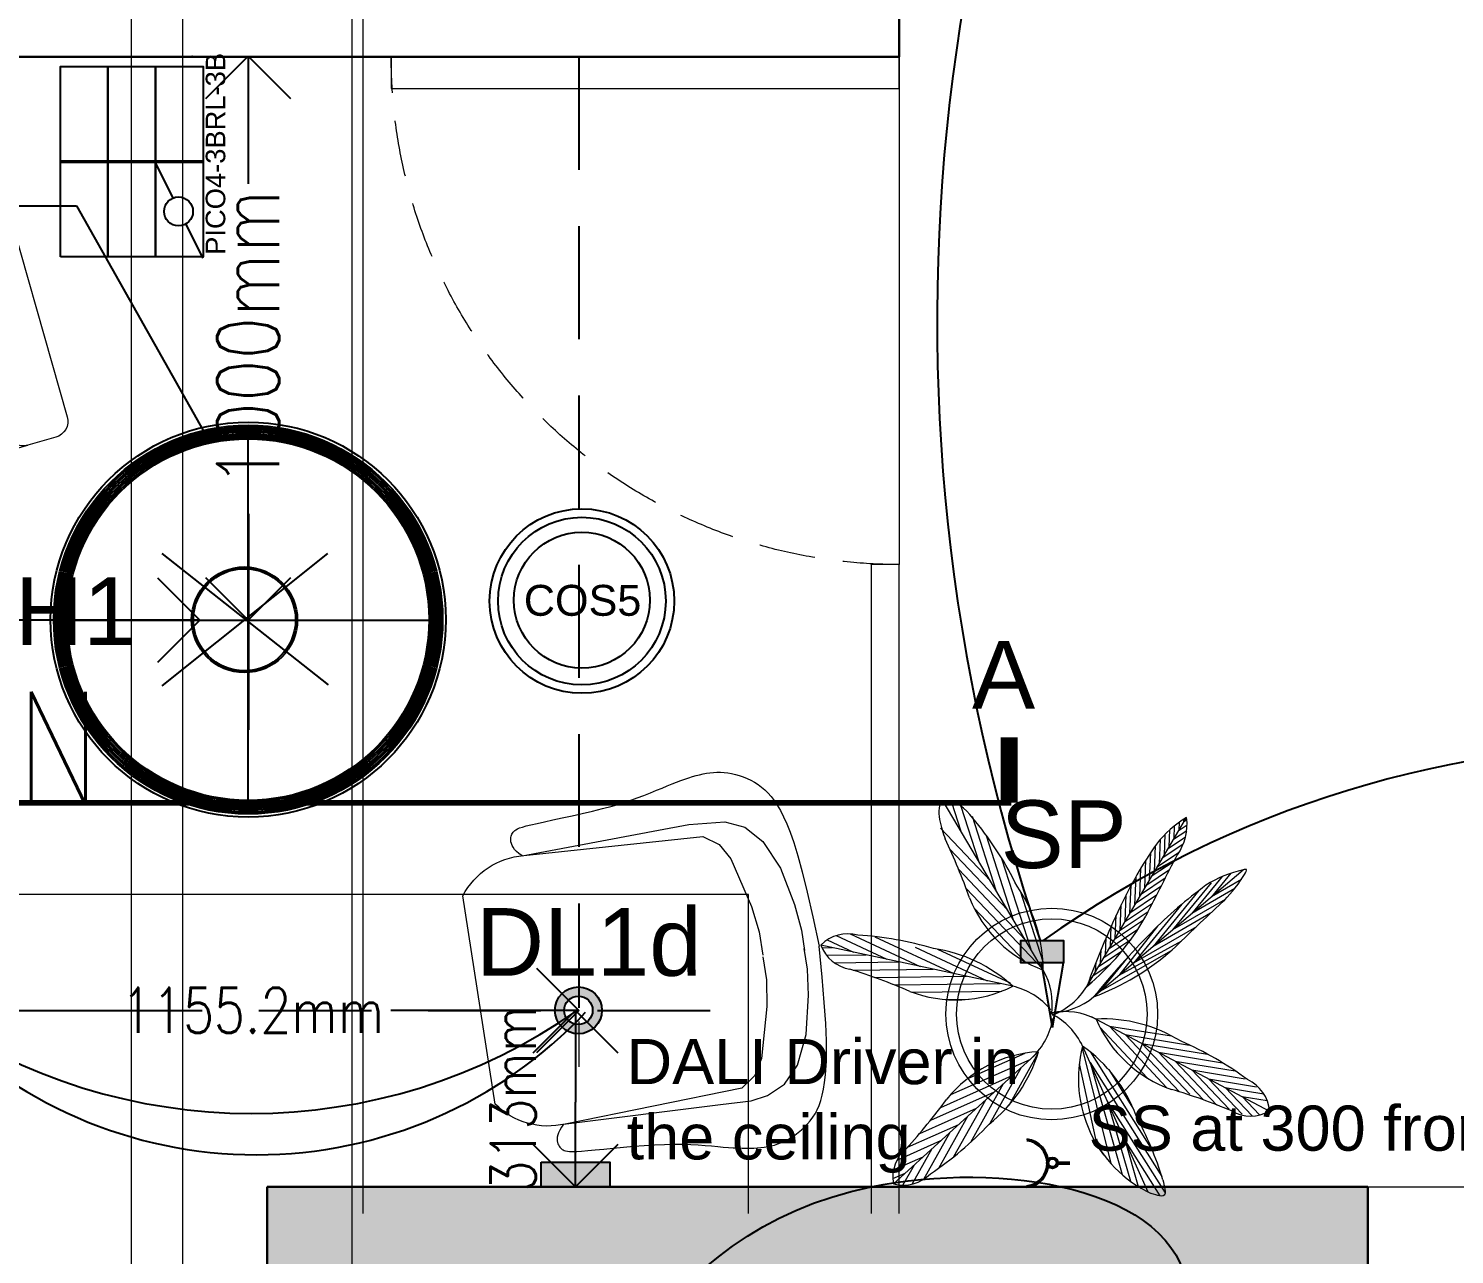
# Model space of a CAD drawing. Header units: millimetres. Extents: x 18660 to 770035, y -51195 to 133720.
# Drawn here: x 22500 to 25026, y 11853 to 14025 of the extents above; entities that cross this region are included whole.
import ezdxf
from ezdxf.lldxf.tags import DXFTag
from ezdxf.xclip import XClip

# ---------------------------------------------------------------- set-up
doc = ezdxf.new("R2010")
doc.units = ezdxf.units.MM
doc.header["$XCLIPFRAME"] = 2
doc.linetypes.add('221105_Lighting Intent_Indo Nissin Raheja$0$HIDDEN2', pattern=[0.1875, 0.125, -0.0625])
doc.linetypes.add('HIDDEN', pattern=[0.375, 0.25, -0.125])
for name, color, linetype, lineweight in [('221105_Lighting Intent_Indo Nissin Raheja$0$BNA - CIV - Masonry', 250, 'Continuous', 30), ('221105_Lighting Intent_Indo Nissin Raheja$0$BNA - FF - Furn Loose', 35, 'Continuous', 9), ('221105_Lighting Intent_Indo Nissin Raheja$0$BNA - HATCH - Masonry', 252, 'Continuous', 5), ('221105_Lighting Intent_Indo Nissin Raheja$0$BNA - LINE ELEV - Dark', 250, 'Continuous', 13), ('221105_Lighting Intent_Indo Nissin Raheja$0$BNA - LINE ELEV - Hidden', 252, '221105_Lighting Intent_Indo Nissin Raheja$0$DASHED', 13)]:
    doc.layers.add(name, color=color, linetype=linetype, lineweight=lineweight)
for name, color, linetype, lineweight, true_color in [('221105_Lighting Intent_Indo Nissin Raheja$0$BNA - DW - Glass', 7, 'Continuous', 9, 0x007070), ('221105_Lighting Intent_Indo Nissin Raheja$0$BNA - LDSC - New', 7, 'Continuous', 13, 0x678156), ('S+ DOWNLIGHT 1a', 7, 'Continuous', 25, 0x973ec1), ('S+ DOWNLIGHT 2', 7, 'Continuous', 25, 0x523aee), ('S+ SPIKE LIGHT', 7, 'Continuous', 25, 0xbe32c3)]:
    doc.layers.add(name, color=color, linetype=linetype, lineweight=lineweight, true_color=true_color)
for name, color, linetype in [('221105_Lighting Intent_Indo Nissin Raheja$0$WINDOW', 3, 'Continuous'), ('AR_Hatch', 252, 'Continuous'), ('DALI 1 CIRCUITS', 6, 'Continuous'), ('DALI 2 CIRCUITS', 4, 'Continuous'), ('DUMMY-TEXT', 4, 'Continuous'), ('SENSORS', 5, 'Continuous'), ('SWITCHING CIRCUITS', 3, 'Continuous')]:
    doc.layers.add(name, color=color, linetype=linetype)
doc.layers.add('S+ TEXT', color=7, linetype='Continuous', true_color=0x009494)
doc.styles.add('221105_Lighting Intent_Indo Nissin Raheja$0$SIMPLEX', font='simplex8.shx', dxfattribs={"width": 0.8})
doc.styles.add('DPA_25', font='arial.ttf', dxfattribs={"height": 62.5})
doc.styles.add('ROMANS-TITLE', font='ROMANS.shx', dxfattribs={"width": 0.8})
doc.styles.get("Standard").update_dxf_attribs({"font": 'arial.ttf'})
tags = doc.linetypes.add('221105_Lighting Intent_Indo Nissin Raheja$0$DASHED', pattern=[19.05, 12.7, -6.35]).pattern_tags.tags
tags[6:7] = [DXFTag(74, 4), DXFTag(75, 0), DXFTag(340, '0'), DXFTag(46, 1.0), DXFTag(50, 0.0), DXFTag(44, 0.0), DXFTag(45, 0.0)]
tags[4:5] = [DXFTag(74, 4), DXFTag(75, 0), DXFTag(340, '0'), DXFTag(46, 1.0), DXFTag(50, 0.0), DXFTag(44, 0.0), DXFTag(45, 0.0)]
doc.dimstyles.new('BNA-Design', dxfattribs={"dimtxt": 200, "dimasz": 150, "dimexe": 100, "dimexo": 100, "dimgap": 1, "dimtad": 0, "dimdec": 1, "dimzin": 12, "dimdsep": 46, "dimtxsty": 'ROMANS-TITLE', "dimblk": 'OPEN90', "dimcen": 0.025, "dimclrd": 256, "dimclre": 253, "dimclrt": 256, "dimazin": 2, "dimtfac": 1, "dimtdec": 1, "dimtmove": 2, "dimatfit": 3, "dimldrblk": 'OPEN90', "dimfxl": 1, "dimtolj": 1, "dimtzin": 0, "dimlwd": -1, "dimlwe": 0, "dimarcsym": 0})

# ---------------------------------------------------------------- blocks, each defined once
blk = doc.blocks.new('221105_Lighting Intent_Indo Nissin Raheja$0$door 900')
at = {"ltscale": 800}
blk.add_lwpolyline([(0, 0), (0, 900)], dxfattribs=at)
blk.add_lwpolyline([(-900, 0), (-900, 56.25), (0, 56.25), (0, 0)], close=True, dxfattribs=at)
at = {"linetype": '221105_Lighting Intent_Indo Nissin Raheja$0$HIDDEN2', "ltscale": 800}
blk.add_arc((0, 0), 900, 90, 180, dxfattribs=at)
blk = doc.blocks.new('221105_Lighting Intent_Indo Nissin Raheja$0$ch')
for p, q in [((1208006.66, 182199.85), (1208159.41, 182225.29)), ((1208169.31, 182218.22), (1208171.22, 182206.77)), ((1207999.59, 182189.95), (1208001.5, 182178.49)), ((1208185.36, 182121.9), (1208192.29, 182080.32)), ((1208026.81, 182078.92), (1208179.56, 182104.36)), ((1208015.63, 182093.63), (1208022.56, 182052.05)), ((1208029.63, 182061.95), (1208182.39, 182087.39)), ((1208194.76, 182065.47), (1208192.29, 182080.32)), ((1208025.04, 182037.2), (1208022.56, 182052.05)), ((1208034.94, 182030.12), (1208187.69, 182055.57))]:
    blk.add_line(p, q)
for points in [[(1208190.13, 182125.97), (1208177.06, 182204.47, 0.414214), (1208173.34, 182207.12), (1208169.1, 182206.41, 0.414214), (1208166.45, 182202.7), (1208179.52, 182124.2, 0.414214), (1208183.24, 182121.55), (1208187.48, 182122.26, 0.414214)], [(1208009.8, 182095.93), (1207996.73, 182174.43, -0.414214), (1207999.38, 182178.14), (1208003.62, 182178.85, -0.414214), (1208007.33, 182176.2), (1208020.41, 182097.7, -0.414214), (1208017.76, 182093.99), (1208013.51, 182093.28, -0.414214)]]:
    blk.add_lwpolyline(points, format="xyb", close=True)
for centre, start, end in [((1208160.83, 182216.8), 9.45722, 99.45722), ((1208008.08, 182191.36), 99.45722, 189.45722), ((1208180.97, 182095.88), 9.45722, 99.45722), ((1208183.8, 182078.9), 9.45722, 99.45722), ((1208028.22, 182070.43), 99.45722, 189.45722), ((1208031.05, 182053.46), 99.45722, 189.45722), ((1208186.27, 182064.05), 279.45722, 9.45722), ((1208033.52, 182038.61), 189.45722, 279.45722)]:
    blk.add_arc(centre, 8.6, start, end)
blk = doc.blocks.new('221105_Lighting Intent_Indo Nissin Raheja$0$wing')
for points in [[(151598.91, 33262.7), (151598.68, 33262.92), (151598.5, 33263.13), (151598.37, 33263.33), (151598.27, 33263.52), (151598.21, 33263.69), (151598.18, 33263.85), (151598.16, 33264), (151598.17, 33264.14), (151598.18, 33264.26), (151598.21, 33264.37), (151598.24, 33264.47), (151598.28, 33264.56), (151598.34, 33264.65), (151598.4, 33264.72), (151598.46, 33264.79), (151598.54, 33264.85), (151598.62, 33264.91), (151598.73, 33264.96), (151598.87, 33265.01), (151599.06, 33265.06), (151599.32, 33265.1), (151599.65, 33265.14), (151600.06, 33265.18), (151600.59, 33265.22), (151601.22, 33265.26), (151601.95, 33265.3), (151602.76, 33265.35), (151603.62, 33265.4), (151604.5, 33265.46), (151605.39, 33265.53), (151606.27, 33265.61), (151607.11, 33265.7), (151607.89, 33265.8), (151608.62, 33265.92), (151609.3, 33266.05), (151609.92, 33266.18), (151610.5, 33266.31), (151611.04, 33266.44), (151611.54, 33266.56), (151612, 33266.68), (151612.43, 33266.78), (151612.83, 33266.87), (151613.21, 33266.95), (151613.57, 33267.02), (151613.9, 33267.08), (151614.23, 33267.13), (151614.54, 33267.16), (151614.84, 33267.19), (151615.15, 33267.21), (151615.44, 33267.22), (151615.74, 33267.22), (151616.04, 33267.21), (151616.33, 33267.18), (151616.63, 33267.13), (151616.93, 33267.07), (151617.24, 33266.98), (151617.55, 33266.88), (151617.86, 33266.75), (151618.17, 33266.61), (151618.48, 33266.44), (151618.78, 33266.26), (151619.08, 33266.06), (151619.36, 33265.84), (151619.63, 33265.6), (151619.89, 33265.35), (151620.13, 33265.08), (151620.35, 33264.77), (151620.57, 33264.43), (151620.78, 33264.05), (151620.97, 33263.62), (151621.16, 33263.13), (151621.34, 33262.57), (151621.52, 33261.95), (151621.7, 33261.2), (151621.87, 33260.27), (151622.03, 33259.12), (151622.2, 33257.7), (151622.35, 33255.94), (151622.51, 33253.81), (151622.66, 33251.24)], [(151598.91, 33239.63), (151598.68, 33239.41), (151598.5, 33239.19), (151598.37, 33238.99), (151598.27, 33238.81), (151598.21, 33238.64), (151598.18, 33238.48), (151598.16, 33238.33), (151598.17, 33238.19), (151598.18, 33238.07), (151598.21, 33237.96), (151598.24, 33237.86), (151598.28, 33237.77), (151598.34, 33237.68), (151598.4, 33237.61), (151598.46, 33237.54), (151598.54, 33237.48), (151598.62, 33237.42), (151598.73, 33237.37), (151598.87, 33237.32), (151599.06, 33237.27), (151599.32, 33237.23), (151599.65, 33237.19), (151600.06, 33237.15), (151600.59, 33237.11), (151601.22, 33237.07), (151601.95, 33237.03), (151602.76, 33236.98), (151603.62, 33236.93), (151604.5, 33236.87), (151605.39, 33236.8), (151606.27, 33236.72), (151607.11, 33236.63), (151607.89, 33236.52), (151608.62, 33236.41), (151609.3, 33236.28), (151609.92, 33236.15), (151610.5, 33236.02), (151611.04, 33235.89), (151611.54, 33235.77), (151612, 33235.65), (151612.43, 33235.55), (151612.83, 33235.46), (151613.21, 33235.38), (151613.57, 33235.31), (151613.9, 33235.25), (151614.23, 33235.2), (151614.54, 33235.16), (151614.84, 33235.14), (151615.15, 33235.11), (151615.44, 33235.1), (151615.74, 33235.11), (151616.04, 33235.12), (151616.33, 33235.15), (151616.63, 33235.2), (151616.93, 33235.26), (151617.24, 33235.35), (151617.55, 33235.45), (151617.86, 33235.58), (151618.17, 33235.72), (151618.48, 33235.89), (151618.78, 33236.07), (151619.08, 33236.27), (151619.36, 33236.49), (151619.63, 33236.72), (151619.89, 33236.98), (151620.13, 33237.25), (151620.35, 33237.56), (151620.57, 33237.9), (151620.78, 33238.28), (151620.97, 33238.71), (151621.16, 33239.2), (151621.34, 33239.75), (151621.52, 33240.38), (151621.7, 33241.14), (151621.87, 33242.06), (151622.03, 33243.22), (151622.2, 33244.67), (151622.35, 33246.45), (151622.51, 33248.62), (151622.66, 33251.24)]]:
    blk.add_lwpolyline(points)
at = {"elevation": 0}
blk.add_lwpolyline([(151617.8, 33251.08), (151617.8, 33249.1), (151617.48, 33246.87), (151616.37, 33242.59), (151615.58, 33241.24), (151614.31, 33240.36), (151599.05, 33239.63, -0.261647), (151593.43, 33242.22), (151593.43, 33260.1, -0.261647), (151599.05, 33262.69), (151614.31, 33261.96), (151615.58, 33261.09), (151616.37, 33259.74), (151617.48, 33255.45), (151617.8, 33253.23), (151617.8, 33251.24)], format="xyb", dxfattribs=at)
for points in [[(151598.91, 33262.7), (151610.68, 33263.08), (151613.3, 33263.16), (151616.37, 33262.92), (151617.96, 33262.2), (151619.3, 33260.77), (151620.42, 33258.31), (151621.13, 33255.06), (151621.37, 33252.83), (151621.37, 33251.09)], [(151598.91, 33239.63), (151612.32, 33239.25), (151614.94, 33239.17), (151616.37, 33239.41), (151617.96, 33240.12), (151619.3, 33241.55), (151620.42, 33244.01), (151621.13, 33247.27), (151621.37, 33249.49), (151621.37, 33251.24)]]:
    blk.add_lwpolyline(points, dxfattribs=at)
blk = doc.blocks.new('221105_Lighting Intent_Indo Nissin Raheja$0$BNA Shrub 07')
h = blk.add_hatch()
h.set_pattern_fill('ANSI31', color=256, scale=19.79817, angle=117, style=0)
h.set_pattern_definition([(162, (-3336676.52, -3304496.03), (-7.64746381, -23.53647348), [])])
edge = h.paths.add_edge_path()
edge.add_ellipse((1075.3, 2276.1), major_axis=(1651.9, 1651.9), ratio=1, start_angle=174.39068, end_angle=184.01543)
edge.add_ellipse((2583.9, 3964), major_axis=(3252.6, 3252.6), ratio=1, start_angle=183.61969, end_angle=189.42542)
edge.add_line((-92.2, 222.7), (-825.3, 989.7))
edge.add_arc((-242.2, 1151.3), 605.1, 195.48916, 216.24822)
h = blk.add_hatch()
h.set_pattern_fill('ANSI31', color=256, scale=19.79817, angle=243, style=0)
h.set_pattern_definition([(288, (-3336676.52, -3304496.03), (23.53647348, 7.64746381), [])])
edge = h.paths.add_edge_path()
edge.add_arc((-865.5, 708), 284.6, 38.86281, 81.87161)
edge.add_line((-825.3, 989.7), (-92.2, 222.7))
edge.add_ellipse((-1345.9, -330.9), major_axis=(-969.1, 969.1), ratio=1, start_angle=248.8224, end_angle=269.63861)
edge.add_ellipse((12161.4, 14360.5), major_axis=(13143.9, 13143.9), ratio=1, start_angle=181.45754, end_angle=182.60836, ccw=False)
h = blk.add_hatch()
h.set_pattern_fill('ANSI31', color=256, scale=32.99695, angle=137, style=0)
h.set_pattern_definition([(182, (-3336676.52, -3304496.03), (1.4394712, -41.22106186), [])])
edge = h.paths.add_edge_path()
edge.add_arc((-457.8, -742.1), 792.3, 74.10844, 108.96645)
edge.add_ellipse((-390.1, -1775.6), major_axis=(1281.4, 1281.4), ratio=1, start_angle=55.33646, end_angle=68.48732)
edge.add_arc((-1071, -314.5), 205.1, 101.62494, 162.30226)
edge.add_line((-1266.4, -252.1), (-240.8, 19.9))
h = blk.add_hatch()
h.set_pattern_fill('ANSI31', color=256, scale=32.99695, angle=90, style=0)
h.set_pattern_definition([(135, (-3336925.184, -3304491.567), (-29.16545918, -29.16545918), [])])
edge = h.paths.add_edge_path()
edge.add_arc((475.2, -967.8), 205.1, 329.12478, 386.56505)
edge.add_ellipse((475.2, -967.8), major_axis=(-145.1, 145.1), ratio=1, start_angle=251.56505, end_angle=254.80209)
edge.add_arc((-1070.8, -1424), 1812.2, 17.93972, 31.09057)
edge.add_arc((-251.2, -790.9), 792.3, 22.46058, 57.31859)
edge.add_line((176.7, -124.1), (651.3, -1073.1))
h = blk.add_hatch()
h.set_pattern_fill('ANSI31', color=256, scale=32.99695, angle=30, style=0)
h.set_pattern_definition([(75, (-3336676.52, -3304496.03), (-39.84075815, 10.67529897), [])])
edge = h.paths.add_edge_path()
edge.add_arc((-710.9, -900.5), 199.8, 273.75736, 335.18799)
edge.add_ellipse((2144.7, -2723.7), major_axis=(2255.7, 2255.7), ratio=1, start_angle=95.76243, end_angle=101.96027, ccw=False)
edge.add_arc((-876.1, -293.8), 687.2, 323.16196, 371.06055)
edge.add_line((-201.6, -162), (-697.8, -1100))
for p, q in [((-27.5, 242.8), (-469.2, 1207.5)), ((-421.5, 1183.4), (-375.4, 1002.5)), ((-469.6, 1137.6), (-375.4, 1002.5)), ((-464.9, 1087.7), (-317.9, 876.9)), ((-383.8, 1135.5), (-317.9, 876.9)), ((-448.6, 1021.2), (-260.4, 751.3)), ((-341.7, 1070.1), (-260.4, 751.3)), ((-92.2, 222.7), (-825.3, 989.7)), ((-426.6, 946.5), (-202.9, 625.8)), ((-291.6, 973.8), (-202.9, 625.8)), ((70.3, 200.6), (824.6, 989.7)), ((567.3, 720.6), (678.8, 958.8)), ((637.9, 794.5), (727.2, 985.3)), ((708.5, 868.3), (766.7, 992.8)), ((708.5, 868.3), (830.2, 932.1)), ((-242.3, 880.1), (-145.4, 500.2)), ((426.2, 572.9), (565.2, 870.2)), ((496.7, 646.8), (620.4, 911)), ((637.9, 794.5), (824.6, 892.3)), ((-380.3, 836.9), (-145.4, 500.2)), ((-189.6, 781.5), (-101.4, 404.2)), ((355.6, 499.1), (503.7, 815.7)), ((496.7, 646.8), (755.2, 782.2)), ((567.3, 720.6), (800.3, 842.7)), ((-153.1, 713.1), (-46, 283.1)), ((285, 425.2), (437.4, 750.9)), ((426.2, 572.9), (716.9, 725.3)), ((-301.1, 678.5), (-101.4, 404.2)), ((214.4, 351.4), (363.7, 670.5)), ((355.6, 499.1), (665.2, 661.3)), ((147.9, 281.7), (289.2, 590.8)), ((214.4, 351.4), (591.8, 549.2)), ((285, 425.2), (620, 600.8)), ((-184, 478.6), (-46, 283.1)), ((147.9, 281.7), (550.5, 488.3)), ((138, 230.3), (472.4, 401.9)), ((255, 145.4), (855.2, 323)), ((309.2, 127.4), (1006.2, 333.6)), ((309.2, 127.4), (1006.2, 333.6)), ((538.4, 161.1), (1097.7, 326.7)), ((212.6, 113.1), (1067.1, 239.1)), ((372.7, 214.2), (608.2, 283.9)), ((767.5, 194.9), (1104.9, 294.8)), ((538.4, 161.1), (984.9, 163.4)), ((767.5, 194.9), (1023.9, 196.2)), ((222, 107.6), (865, 88.2)), ((309.2, 127.4), (939.1, 130.5)), ((-240.8, 19.9), (-1266.4, -252.1)), ((-246, 18.5), (-778.5, -261.2)), ((-14.1, -6), (10.5, 4.5)), ((300, 69.6), (747.9, 42.1)), ((-604.4, -76.5), (-1009.6, -289.4)), ((-425.2, -29), (-887.6, -271.9)), ((-312.1, -62.8), (-667.3, -249.3)), ((-783.6, -124.1), (-1130.4, -306.2)), ((651.3, -1073.1), (176.7, -124.1)), ((-201.6, -162), (-697.8, -1100)), ((-505.1, -499.2), (-222.6, -171.4)), ((213.6, -535.7), (164.9, -195.3)), ((270.9, -644.4), (204.3, -179.4)), ((-548.6, -612.9), (-267.7, -286.9)), ((322.6, -715), (262.7, -296.1)), ((-661.3, -806.7), (-354.2, -450.5)), ((374.4, -785.9), (321, -412.8)), ((427.1, -862.4), (379.4, -529.5)), ((-713.5, -930.5), (-440.8, -614.1)), ((480.6, -945.6), (437.8, -646.1)), ((532.8, -1019.1), (496.1, -762.8)), ((-725.2, -1007.3), (-527.3, -777.6)), ((579.1, -1051.6), (554.5, -879.5)), ((-715.9, -1059.6), (-613.8, -941.2)), ((623.2, -1068.1), (612.9, -996.2))]:
    blk.add_line(p, q)
for centre, major_axis, start_param, end_param in [((134.7, 1169.4), (-427.9, 427.9), 0.722305, 1.084618), ((16178.3, 9591.6), (13143.9, 13143.9), 2.833601, 2.853687), ((784.9, 788.5), (145.1, 145.1), 0.590761, 1.64978), ((-242.2, 1151.3), (-427.9, 427.9), 1.055735, 1.418049), ((-865.5, 708), (201.3, 201.3), 6.176071, 6.926716), ((1747.7, 1801), (-1651.9, 1651.9), 1.139465, 1.307448), ((631.2, 939.2), (141.3, 141.3), 4.681483, 5.75365), ((12161.4, 14360.5), (13143.9, 13143.9), 3.167031, 3.187117), ((1736.1, -512.9), (1281.4, 1281.4), 1.442743, 1.672268), ((1075.3, 2276.1), (1651.9, 1651.9), 3.043692, 3.211675), ((3263.2, -1194.2), (2255.7, 2255.7), 1.683492, 1.791664), ((-1393.4, 130), (969.1, 969.1), 5.580136, 5.943447), ((-1345.9, -330.9), (-969.1, 969.1), 4.34277, 4.706082), ((3725.6, 2902.2), (3252.6, 3252.6), 2.871338, 2.972667), ((863.5, 45), (-560.2, 560.2), -0.04915, 0.559237), ((2583.9, 3964), (3252.6, 3252.6), 3.204768, 3.306097), ((3.4, 904.2), (485.9, 485.9), 4.055389, 4.891377), ((1058.2, -1477.8), (-1281.4, 1281.4), -0.76731, -0.560197), ((-372.3, 92), (266.1, 266.1), 5.257307, 5.910023), ((712.6, -501.5), (-560.2, 560.2), -0.710819, -0.102432), ((561.9, 704.9), (-485.9, 485.9), 1.822924, 3.209168), ((-368.6, -32.7), (266.1, 266.1), 5.590737, 6.243453), ((367.9, -32.7), (-266.1, 266.1), 0.039732, 0.692448), ((273.8, -258.2), (266.1, 266.1), 0.948859, 1.601575), ((-390.1, -1775.6), (1281.4, 1281.4), 0.965804, 1.195329), ((-795.3, 425.8), (485.9, 485.9), 4.02988, 4.865868), ((-457.8, -742.1), (-560.2, 560.2), -1.062758, -0.454371), ((-150.6, -345.5), (266.1, 266.1), 0.374827, 1.027543), ((127.9, -343.7), (-266.1, 266.1), -0.371007, 0.281709), ((-136.6, -340.6), (266.1, 266.1), 5.97868, 6.631396), ((1844.4, -2953.6), (2255.7, 2255.7), 1.115152, 1.129995), ((847.9, -271.2), (-485.9, 485.9), 0.569559, 1.405547), ((-251.2, -790.9), (560.2, 560.2), 5.889798, 6.498185), ((210.9, -838.5), (560.2, 560.2), 1.333, 1.941388), ((-876.1, -293.8), (-485.9, 485.9), 3.284046, 4.120034), ((-530.2, -3441.9), (2255.7, 2255.7), 0.846407, 0.95458), ((1015.9, -1490.1), (-1281.4, 1281.4), 0.219969, 0.449495), ((-1070.8, -1424), (-1281.4, 1281.4), 4.240098, 4.469624), ((-2227.5, -2631.6), (2255.7, 2255.7), 6.051643, 6.159816), ((2144.7, -2723.7), (2255.7, 2255.7), 1.67137, 1.779542), ((-519.4, -998.7), (-145.1, 145.1), 0.242458, 1.301477), ((475.2, -967.8), (145.1, 145.1), 4.958913, 6.017932), ((-710.9, -900.5), (141.3, 141.3), 3.992569, 5.064736), ((668.9, -874), (141.3, 141.3), 2.76645, 3.838617)]:
    blk.add_ellipse(centre, major_axis=major_axis, ratio=1, start_param=start_param, end_param=end_param)
for points in [[(-331.6, 1050.7), (-442.4, 1207), (-466.1, 1224.2), (-469.2, 1207.5)], [(1025.4, 334.1), (1079.6, 330.5), (1103.3, 323.9), (1079.5, 252.9)], [(-1112.3, -113.6), (-1260.8, -226.5), (-1266.4, -252.1), (-1177.6, -297.8), (-1067.4, -297.3)]]:
    blk.add_spline(points, degree=3)
blk = doc.blocks.new('221105_Lighting Intent_Indo Nissin Raheja$0$zw$98E6')
at = {"layer": '221105_Lighting Intent_Indo Nissin Raheja$0$BNA - HATCH - Masonry', "ltscale": 20, "true_color": 0x969696}
h = blk.add_hatch(color=252, dxfattribs=at)
edge = h.paths.add_edge_path(flags=17)
edge.add_line((-9470, 3884.4), (-9470, 3887))
edge.add_line((-9470, 3887), (-9183.5, 3887))
h.paths.add_polyline_path([(-12540, 4037), (-10740.1, 4037), (-10740.1, 3905.4), (-10740.1, 3897.7), (-10740.1, 3267.9), (-10890, 3267.9), (-10890, 3890), (-11040, 3890), (-12540, 3890)])
edge = h.paths.add_edge_path(flags=17)
edge.add_line((-8691, 2540), (-8233.2, 2540))
edge.add_line((-8233.2, 2540), (-8233.2, 2539.8))
edge.add_line((-8233.2, 2539.8), (-7484.1, 2539.8))
edge.add_arc((-8233.2, 2502.3), 750, 2.866, 2.9267)
edge.add_line((-7484.1, 2540.6), (-7077.3, 2540))
edge.add_line((-7077.3, 2540), (-7051.6, 2540))
edge.add_line((-7051.6, 2540), (-7052.4, 2540))
edge.add_line((-7052.4, 2540), (-7041.5, 2480))
edge.add_line((-7041.5, 2480), (-8691, 2480))
edge.add_line((-8691, 2480), (-8691, 2540))
h.paths.add_polyline_path([(-9529.5, 4037), (-6620, 4037), (-6620, 2790), (-6620, 2477), (-7041.5, 2480), (-7052.4, 2540), (-6770, 2540), (-6770, 3887), (-7077.3, 3887), (-9529.5, 3887.1)])
h.paths.add_polyline_path([(-12540, 3680), (-12540, 4037), (-12690, 4037), (-12690, 3680)])
at = {"layer": '221105_Lighting Intent_Indo Nissin Raheja$0$BNA - CIV - Masonry', "color": 252, "true_color": 0x969696}
for p, q in [((-12690, 3680), (-12690, 4037)), ((-12690, 4037), (-10740.1, 4037)), ((-10740.1, 4037), (-10740.1, 3267.9))]:
    blk.add_line(p, q, dxfattribs=at)
blk.add_lwpolyline([(-14400, 6040), (-11570, 6040), (-11570, 6140), (-14400, 6140)], dxfattribs=at)
at = {"layer": '221105_Lighting Intent_Indo Nissin Raheja$0$BNA - DW - Glass', "color": 252, "linetype": 'Continuous', "true_color": 0x969696}
blk.add_lwpolyline([(-11570, 3990), (-11570, 5140), (-11620, 5140), (-11620, 3990)], dxfattribs=at)
at = {"layer": '221105_Lighting Intent_Indo Nissin Raheja$0$BNA - FF - Furn Loose', "color": 252, "ltscale": 50, "true_color": 0x969696}
blk.add_lwpolyline([(-11837, 3990), (-11837, 4555.2), (-13337, 4555.2), (-13337, 3680)], dxfattribs=at)
for radius in [187.5, 168.8]:
    blk.add_circle((-11299.7, 4343.5), radius, dxfattribs=at)
at = {"layer": '221105_Lighting Intent_Indo Nissin Raheja$0$BNA - LINE ELEV - Dark', "color": 252, "linetype": 'Continuous', "true_color": 0x969696}
blk.add_line((-10740.1, 4037), (-9540.2, 4037), dxfattribs=at)
at = {"layer": '221105_Lighting Intent_Indo Nissin Raheja$0$BNA - LINE ELEV - Hidden', "color": 252, "lineweight": 9, "ltscale": 20, "true_color": 0x969696}
for p, q in [((-12840, 8190), (-12840, 3680)), ((-12520, 8190), (-12520, 3990)), ((-12930.8, 7880), (-12930.8, 3680)), ((-12540, 7880), (-12540, 3680))]:
    blk.add_line(p, q, dxfattribs=at)
at = {"layer": '221105_Lighting Intent_Indo Nissin Raheja$0$BNA - DW - Glass', "color": 252, "linetype": 'Continuous', "true_color": 0x969696, "xscale": -1, "rotation": 180.0000000001096}
blk.add_blockref('221105_Lighting Intent_Indo Nissin Raheja$0$door 900', (-11570, 6040), dxfattribs=at)
at = {"layer": '221105_Lighting Intent_Indo Nissin Raheja$0$BNA - FF - Furn Loose', "color": 252, "ltscale": 50, "true_color": 0x969696}
for name, p, xscale, yscale, zscale, rotation in [('221105_Lighting Intent_Indo Nissin Raheja$0$ch', (-1224382.4, 4019786), -3.431879245281649, 3.431879245281649, 3.431879245281649, 115.3603005440645), ('221105_Lighting Intent_Indo Nissin Raheja$0$wing', (-3033450, -1165835.1, 0), 20.87569164946317, 20.87569164946317, 20.87569164946317, 8.801745840339105)]:
    blk.add_blockref(name, p, dxfattribs=dict(at, xscale=xscale, yscale=yscale, zscale=zscale, rotation=rotation))
at = {"layer": '221105_Lighting Intent_Indo Nissin Raheja$0$BNA - LDSC - New', "color": 252, "true_color": 0x969696, "xscale": 0.3277770996093751, "yscale": 0.3277770996093751, "zscale": 0.3277770996093751, "rotation": 285.7569904158991}
blk.add_blockref('221105_Lighting Intent_Indo Nissin Raheja$0$BNA Shrub 07', (-11299.7, 4343.5), dxfattribs=at)
at = {"layer": '221105_Lighting Intent_Indo Nissin Raheja$0$BNA - FF - Furn Loose', "color": 252, "ltscale": 50, "true_color": 0x969696, "insert": (-13601.3, 4714.4), "char_height": 200, "width": 1520.825, "attachment_point": 7, "style": '221105_Lighting Intent_Indo Nissin Raheja$0$SIMPLEX'}
blk.add_mtext('CABIN', dxfattribs=at)
blk = doc.blocks.new('221105_Lighting Intent_Indo Nissin Raheja', base_point=(179843, 23050))
at = {"layer": '221105_Lighting Intent_Indo Nissin Raheja$0$WINDOW', "color": 252, "ltscale": 800, "true_color": 0x969696}
blk.add_blockref('221105_Lighting Intent_Indo Nissin Raheja$0$zw$98E6', (207162.524, -10118.896), dxfattribs=at)
blk = doc.blocks.new('S+ SPIKE LIGHT')
at = {"layer": 'S+ SPIKE LIGHT', "transparency": 33554559}
h = blk.add_hatch(color=256, dxfattribs=at)
h.dxf.hatch_style = 1
h.paths.add_polyline_path([(27431.89, -2591.56), (27431.89, -2589.9), (27428.66, -2589.9), (27428.66, -2591.56)])
at = {"layer": 'S+ SPIKE LIGHT'}
blk.add_lwpolyline([(27431.89, -2591.56), (27428.66, -2591.56), (27428.66, -2589.9), (27431.89, -2589.9)], close=True, dxfattribs=at)
for points in [[(27431.06, -2596.44), (27430.22, -2591.56)], [(27431.06, -2596.44), (27431.89, -2591.56)]]:
    blk.add_lwpolyline(points, dxfattribs=at)
blk = doc.blocks.new('SINGLE SWITCH WALL SOCKET')
at = {"layer": 'S+ DOWNLIGHT 2', "color": 92, "true_color": 0x14bd17}
for points in [[(29516.71, -28537.11), (29516.71, -28538.91)], [(29516.91, -28537.11), (29516.91, -28538.91)]]:
    blk.add_lwpolyline(points, dxfattribs=at)
for radius in [0.75, 0.55]:
    blk.add_circle((29516.82, -28536.56), radius, dxfattribs=at)
for radius in [3.29, 3.09]:
    blk.add_arc((29516.77, -28532.74), radius, 186.0828, 353.9172, dxfattribs=at)
blk = doc.blocks.new('S+ DL 4')
at = {"layer": 'S+ DOWNLIGHT 1a', "true_color": 0x0ebcf1}
h = blk.add_hatch(color=140, dxfattribs=at)
h.dxf.hatch_style = 1
h.paths.add_polyline_path([(11893.9, -28544.6, 1), (11977, -28540.1, 1)])
h.paths.add_polyline_path([(11960.6, -28541, -1), (11910.3, -28543.7, -1)], flags=16)
at = {"layer": 'S+ DOWNLIGHT 1a', "color": 140, "true_color": 0x0ebcf1}
for radius in [41.6, 25.2]:
    blk.add_circle((11935.4, -28542.4, 0), radius, dxfattribs=at)
blk = doc.blocks.new('_Open90')
at = {"layer": 'DUMMY-TEXT', "color": 0, "lineweight": -2}
for p, q in [((-0.5, 0.5), (0, 0)), ((0, 0), (-1, 0)), ((0, 0), (-0.5, -0.5))]:
    blk.add_line(p, q, dxfattribs=at)
blk = doc.blocks.new('*D199')
at = {"ltscale": 800, "transparency": 16777216}
for p, q in [((21362.7, 12976.5), (21671.8, 12976.5)), ((22653.5, 12976.5), (22344.3, 12976.5))]:
    blk.add_line(p, q, dxfattribs=at)
at = {"layer": 'DEFPOINTS', "color": 0, "ltscale": 800, "transparency": 16777216}
for p in [(21212.7, 12976.5), (21212.7, 12976.5), (22803.5, 12976.5)]:
    blk.add_point(p, dxfattribs=at)
at = {"ltscale": 800, "transparency": 16777216, "xscale": 150, "yscale": 150, "zscale": 150}
for p, rotation in [((21212.7, 12976.5), 179.9999999999995), ((22803.5, 12976.5), 359.9999999999995)]:
    blk.add_blockref('_Open90', p, dxfattribs=dict(at, rotation=rotation))
at = {"ltscale": 800, "transparency": 16777216, "insert": (22008.1, 12976.5), "char_height": 110, "attachment_point": 5, "style": 'ROMANS-TITLE'}
blk.add_mtext('\\A1;1590.8mm', dxfattribs=at)
blk = doc.blocks.new('*D200')
at = {"color": 253, "lineweight": 0, "ltscale": 800, "transparency": 16777216}
for p, q in [((22790.9, 13976.5), (22789.3, 13976.5)), ((22790.9, 12976.5), (22789.3, 12976.5))]:
    blk.add_line(p, q, dxfattribs=at)
at = {"ltscale": 800, "transparency": 16777216}
for p, q in [((22889.3, 13826.5), (22889.3, 13749.8)), ((22889.3, 13126.5), (22889.3, 13203.1))]:
    blk.add_line(p, q, dxfattribs=at)
at = {"layer": 'DEFPOINTS', "color": 0, "ltscale": 800, "transparency": 16777216}
for p in [(22889.3, 13976.5), (22890.9, 13976.5), (22890.9, 12976.5)]:
    blk.add_point(p, dxfattribs=at)
at = {"ltscale": 800, "transparency": 16777216, "xscale": 150, "yscale": 150, "zscale": 150}
for p, rotation in [((22889.3, 13976.5), 90), ((22889.3, 12976.5), 270)]:
    blk.add_blockref('_Open90', p, dxfattribs=dict(at, rotation=rotation))
at = {"ltscale": 800, "transparency": 16777216, "insert": (22889.3, 13476.5), "char_height": 110, "attachment_point": 5, "rotation": 90, "style": 'ROMANS-TITLE'}
blk.add_mtext('\\A1;1000mm', dxfattribs=at)
blk = doc.blocks.new('*D202')
at = {"ltscale": 800, "transparency": 16777216}
for p, q in [((22469.7, 12285.2), (22652.5, 12285.2)), ((23324.8, 12285.2), (23142.1, 12285.2))]:
    blk.add_line(p, q, dxfattribs=at)
at = {"color": 253, "lineweight": 0, "ltscale": 800, "transparency": 16777216}
for p, q in [((22319.7, 12265.2), (22319.7, 12185.2)), ((23474.8, 12265.2), (23474.8, 12185.2))]:
    blk.add_line(p, q, dxfattribs=at)
at = {"layer": 'DEFPOINTS', "color": 0, "ltscale": 800, "transparency": 16777216}
for p in [(22319.7, 12365.2), (23474.8, 12365.2), (23474.8, 12285.2)]:
    blk.add_point(p, dxfattribs=at)
at = {"ltscale": 800, "transparency": 16777216, "xscale": 150, "yscale": 150, "zscale": 150, "rotation": 180}
blk.add_blockref('_Open90', (22319.7, 12285.2), dxfattribs=at)
at = {"ltscale": 800, "transparency": 16777216, "xscale": 150, "yscale": 150, "zscale": 150}
blk.add_blockref('_Open90', (23474.8, 12285.2), dxfattribs=at)
at = {"ltscale": 800, "transparency": 16777216, "insert": (22897.3, 12285.2), "char_height": 110, "attachment_point": 5, "style": 'ROMANS-TITLE'}
blk.add_mtext('\\A1;{\\H0.72727x;1155.2mm}', dxfattribs=at)
blk = doc.blocks.new('*D203')
at = {"ltscale": 800, "transparency": 16777216}
blk.add_line((23469.2, 12135.2), (23469.2, 12122.3), dxfattribs=at)
at = {"layer": 'DEFPOINTS', "color": 0, "ltscale": 800, "transparency": 16777216}
for p in [(23469.2, 12285.2), (23469.2, 11972.3), (23469.2, 11972.3)]:
    blk.add_point(p, dxfattribs=at)
at = {"ltscale": 800, "transparency": 16777216, "xscale": 150, "yscale": 150, "zscale": 150}
for p, rotation in [((23469.2, 12285.2), 90), ((23469.2, 11972.3), 270)]:
    blk.add_blockref('_Open90', p, dxfattribs=dict(at, rotation=rotation))
at = {"ltscale": 800, "transparency": 16777216, "insert": (23358.8, 12128.8), "char_height": 110, "attachment_point": 5, "rotation": 90, "style": 'ROMANS-TITLE'}
blk.add_mtext('\\A1;{\\H0.72727x;313mm}', dxfattribs=at)
blk = doc.blocks.new('DRIVER')
at = {"ltscale": 800, "true_color": 0xff0004}
h = blk.add_hatch(color=1, dxfattribs=at)
h.dxf.hatch_style = 1
h.paths.add_polyline_path([(22635, -28589.7), (22756.7, -28589.7), (22756.7, -28633.8), (22635, -28633.8)])
at = {"color": 1, "ltscale": 800, "true_color": 0xff0004}
blk.add_lwpolyline([(22635, -28589.7), (22756.7, -28589.7), (22756.7, -28633.8), (22635, -28633.8)], close=True, dxfattribs=at)
blk = doc.blocks.new('COS5')
at = {"layer": 'SENSORS'}
for centre, radius in [((50904, -1279), 2213), ((50904, -1279), 2011), ((50904, -1258), 1631)]:
    blk.add_circle(centre, radius, dxfattribs=at)
blk.add_text('COS5', height=741.1, dxfattribs=at).set_placement((49511, -1632))
blk = doc.blocks.new('*U256')
at = {"layer": 'SWITCHING CIRCUITS'}
blk.add_lwpolyline([(-84.9, 42.1), (84.9, 42.1), (84.9, -42.1), (-84.9, -42.1)], close=True, dxfattribs=at)
blk = doc.blocks.new('*U257')
at = {"layer": 'SWITCHING CIRCUITS', "color": 0, "linetype": 'ByBlock', "lineweight": -2, "transparency": 16777216}
for p in [(0, 168.7), (0, 84.4), (0, 0)]:
    blk.add_blockref('*U256', p, dxfattribs=at)
blk = doc.blocks.new('*U254')
at = {"layer": 'SWITCHING CIRCUITS'}
blk.add_blockref('*U257', (0, -84.4), dxfattribs=at)
blk = doc.blocks.new('*U255')
at = {"layer": 'SWITCHING CIRCUITS', "color": 0, "linetype": 'ByBlock', "lineweight": -2, "transparency": 16777216}
for p in [(0, 0), (167.4, 0)]:
    blk.add_blockref('*U254', p, dxfattribs=at)
blk = doc.blocks.new('KEYPAD')
at = {"layer": 'SWITCHING CIRCUITS'}
for p, q in [((54690.5, 13496.7), (54755.7, 13529.3)), ((54583.8, 13443.4), (54644.8, 13473.9))]:
    blk.add_line(p, q, dxfattribs=at)
blk.add_circle((54666.8, 13487.1), 25.6, dxfattribs=at)
blk.add_blockref('*U255', (54671.3, 13570), dxfattribs=at)
blk.add_text('PICO4-3BRL-3B', height=34.652, dxfattribs=at).set_placement((54589.9, 13404.3))

msp = doc.modelspace()

# ---------------------------------------------------------------- block references
at = {"color": 1, "ltscale": 800, "true_color": 0xff0004}
ref = msp.add_blockref('221105_Lighting Intent_Indo Nissin Raheja', (8293.14, 41104.14), dxfattribs=at)
XClip(ref).set_block_clipping_path([(190209.5960207216, -11586.8480245116), (208867.2415907553, 3230.2594809751)])

# ---------------------------------------------------------------- next in the draw order: linework, layer by layer
at = {"linetype": 'HIDDEN', "ltscale": 800}
for points in [[(23475.35, 15774.8), (23475.35, 12289.88)], [(21707.88, 12285.24), (23708.22, 12285.24)]]:
    msp.add_lwpolyline(points, dxfattribs=at)
at = {"ltscale": 800}
for points in [[(22889.73, 13164.96), (22889.73, 12782.65)], [(23029.8, 13094.99), (22736.32, 12860.28)], [(23031.47, 12861.83), (22736.99, 13094.99)], [(22712.02, 12976.46), (23070.63, 12976.46)]]:
    msp.add_lwpolyline(points, dxfattribs=at)
at = {"color": 2, "linetype": 'HIDDEN', "ltscale": 1000, "true_color": 0xffe100}
for points, const_width in [([(24237.42, 12653.17), (24237.42, 12769)], 30), ([(20921.54, 12653.17), (24241.44, 12653.17)], 10)]:
    msp.add_lwpolyline(points, dxfattribs=dict(at, const_width=const_width))
at = {"ltscale": 800}
for radius in [93.58, 90.58]:
    msp.add_circle((22882.74, 12977.38), radius, dxfattribs=at)
at = {"layer": 'AR_Hatch', "color": 1, "ltscale": 800, "true_color": 0xf60d09}
for points in [[(22889.27, 12654.78), (22889.27, 13298.14)], [(22567.59, 12976.46), (23210.95, 12976.46)]]:
    msp.add_lwpolyline(points, dxfattribs=at)
for radius in [350, 344.43, 341.43, 338.43, 335.43, 332.43, 329.43, 326.43, 323.43, 320.43]:
    msp.add_circle((22889.27, 12977.71), radius, dxfattribs=at)
at = {"layer": 'DALI 1 CIRCUITS'}
msp.add_lwpolyline([(22321.51, 12281.79, 0.4332971), (23486.8, 12281.79)], format="xyb", dxfattribs=at)
at = {"layer": 'DALI 2 CIRCUITS'}
for p, q in [((20666.81, 13711.21), (22585.24, 13711.21)), ((22585.24, 13711.21), (22817.34, 13299.44))]:
    msp.add_line(p, q, dxfattribs=at)
msp.add_lwpolyline([(22317.43, 12285.07, 0.3161033), (23472.3, 12285.07)], format="xyb", dxfattribs=at)
at = {"layer": 'SWITCHING CIRCUITS'}
for centre, radius, start, end in [((27495.88, 13506.71), 3386.18, 147.94035, 198.91856), ((25386.83, 10878.72), 1878.25, 52.53996, 125.44762)]:
    msp.add_arc(centre, radius, start, end, dxfattribs=at)
msp.add_spline([(23342.9, 11207.41), (23992.66, 11972.29), (24553.96, 11787.74), (24553.96, 11723.47)], degree=3, dxfattribs=at)

# ---------------------------------------------------------------- next in the draw order: block references
for name, p in [('S+ DL 4', (11538.91, 40827.62, 0)), ('DRIVER', (773.36, 40606.06))]:
    msp.add_blockref(name, p)
at = {"xscale": 12.99969987986173, "yscale": 12.99969987986173, "zscale": 12.99969987986173, "rotation": 90}
msp.add_blockref('SINGLE SWITCH WALL SOCKET', (-346652.6, -371694.93), dxfattribs=at)
at = {"layer": 'S+ SPIKE LIGHT', "xscale": 23.54582107498882, "yscale": 23.54582107498882, "zscale": 23.54582107498882}
msp.add_blockref('S+ SPIKE LIGHT', (-621572.42, 73390.09), dxfattribs=at)
at = {"layer": 'SENSORS', "xscale": 0.07386322403360823, "yscale": 0.07386322403360823, "zscale": 0.07386322403360823}
msp.add_blockref('COS5', (19720.57, 13105.02), dxfattribs=at)
at = {"layer": 'SWITCHING CIRCUITS', "rotation": 90}
msp.add_blockref('KEYPAD', (36253.02, -40965.75), dxfattribs=at)

# ---------------------------------------------------------------- next in the draw order: texts
at = {"layer": 'S+ TEXT', "width": 2329.3691, "style": 'DPA_25'}
for s, insert, char_height, attachment_point in [('CH1', (22354.97, 12930.99), 119.932, 7), ('A', (24171.67, 12940.03, -227885.33), 119.93, 1), ('SP', (24222.4, 12657.31, -227885.33), 119.932, 1), ('DL1d', (23292.49, 12344.81), 119.932, 7), ('DALI Driver in \\Pthe ceiling', (23559.73, 12234.42), 80, 1), ('SS at 300 from FFL ', (24378.25, 12116.45, -227885.33), 80, 1)]:
    msp.add_mtext(s, dxfattribs=dict(at, insert=insert, char_height=char_height, attachment_point=attachment_point))

# ---------------------------------------------------------------- next in the draw order: dimensions: what is measured, and where the dimension line sits
at = {"ltscale": 800}
for p1, p2, distance, picture, middle in [((22890.86, 12976.46), (22890.86, 13976.46), 1.6, '*D200', (22889.27, 13476.46)), ((22803.5, 12976.46), (21212.66, 12976.46), 0, '*D199', (22008.08, 12976.46))]:
    dim = msp.add_aligned_dim(p1=p1, p2=p2, distance=distance, dimstyle='BNA-Design', override={"dimtxt": 110, "dimpost": 'mm\\X', "dimtfillclr": 256}, dxfattribs=at)
    dim.commit()
    dim.dimension.update_dxf_attribs({"geometry": picture, "text_midpoint": middle})
dim = msp.add_linear_dim(base=(23469.2024, 11972.2851), p1=(23469.2024, 12285.2431), p2=(23469.2024, 11972.2851), angle=270, text='{\\H0.72727x;<>}', dimstyle='BNA-Design', override={"dimtxt": 110, "dimpost": 'mm\\X', "dimtfillclr": 256}, dxfattribs=at)
dim.commit()
dim.dimension.update_dxf_attribs({"geometry": '*D203', "text_midpoint": (23358.8152, 12128.7641), "dimtype": 161})
dim = msp.add_aligned_dim(p1=(22319.67, 12365.24), p2=(23474.85, 12365.24), distance=-80, text='{\\H0.72727x;<>}', dimstyle='BNA-Design', override={"dimtxt": 110, "dimpost": 'mm\\X', "dimtfillclr": 256}, dxfattribs=at)
dim.commit()
dim.dimension.update_dxf_attribs({"geometry": '*D202', "text_midpoint": (22897.26, 12285.24)})

doc.saveas('drawing.dxf')
